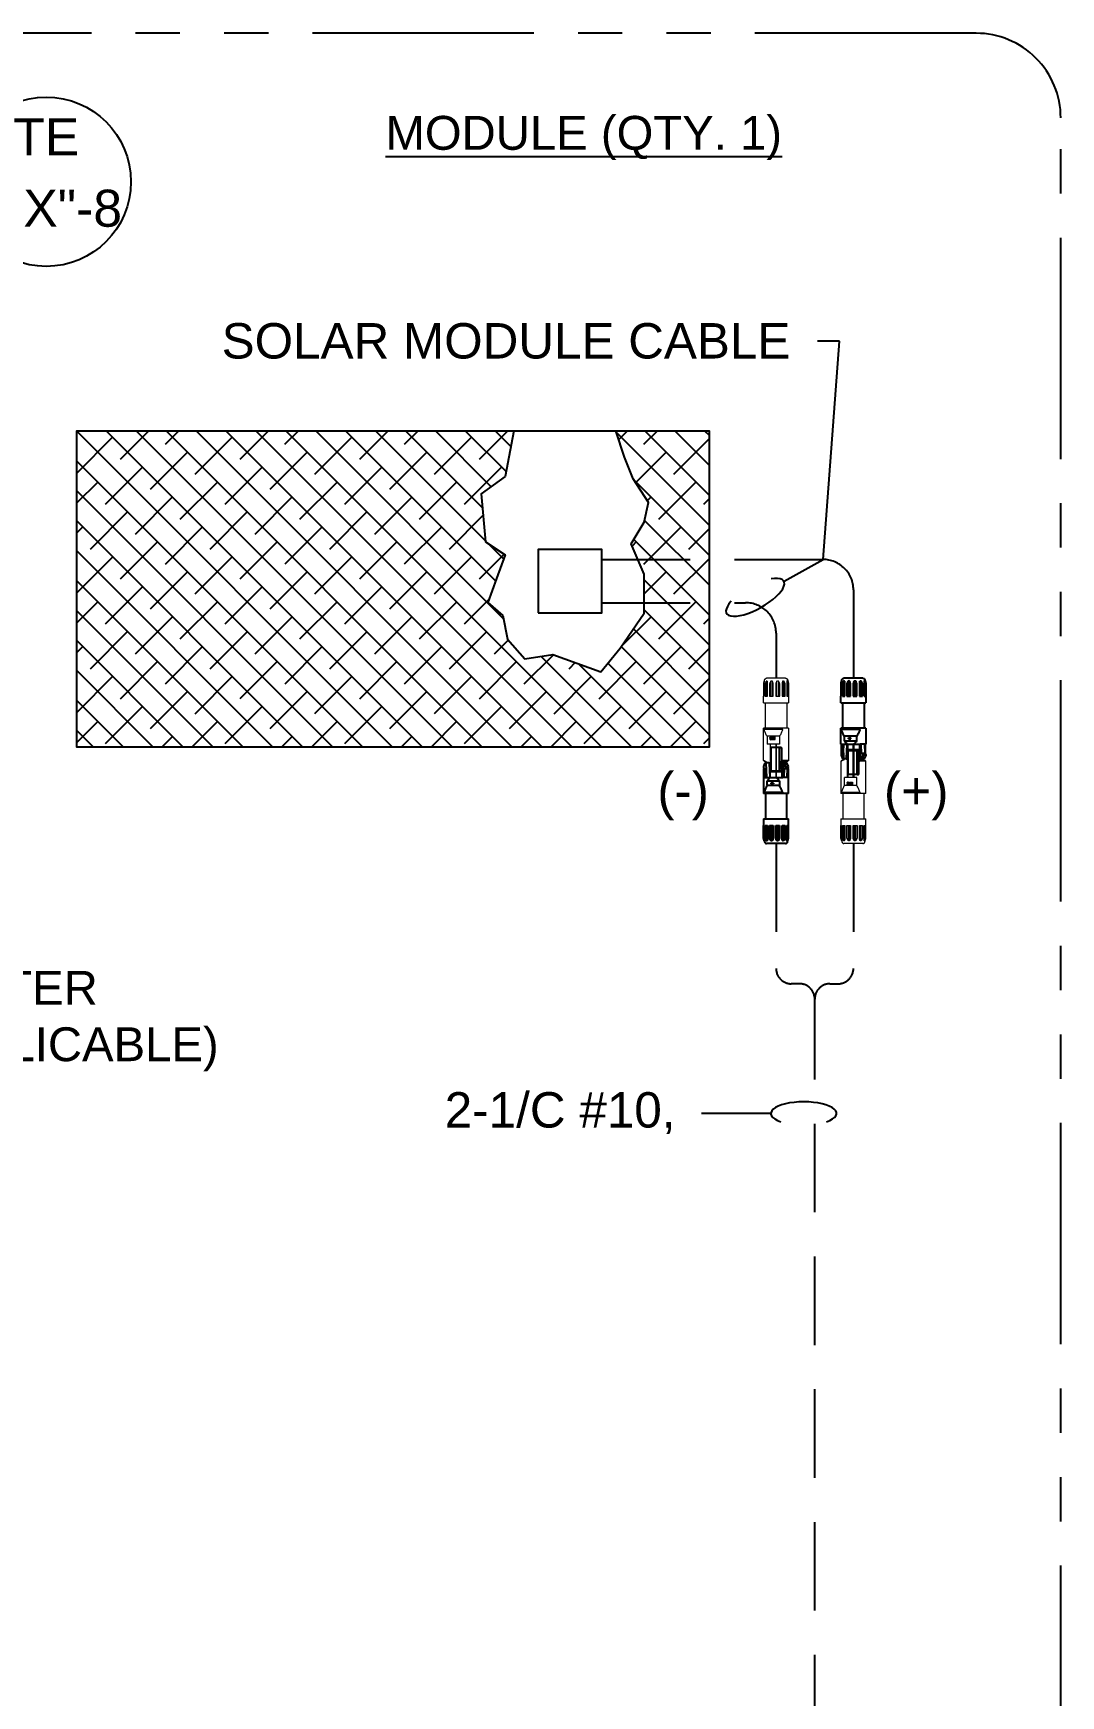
# Model space of a CAD drawing. Header units: feet. Extents: x -17 to 661, y -41 to 600.
# Drawn here: x 590.268 to 593.171, y 594.744 to 599.438 of the extents above; entities that cross this region are included whole.
import ezdxf
from ezdxf import colors
from ezdxf.entities.mleader import LeaderData, LeaderLine
from ezdxf.enums import TextEntityAlignment as Align
from ezdxf.math import Vec2, Vec3

# ---------------------------------------------------------------- set-up
doc = ezdxf.new("R2010")
doc.units = ezdxf.units.FT
doc.header["$MEASUREMENT"] = 0
doc.linetypes.add('HIDDEN', pattern=[0.375, 0.25, -0.125])
doc.linetypes.add('PHANTOM2', pattern=[1.25, 0.625, -0.125, 0.125, -0.125, 0.125, -0.125])
doc.layers.add('E-DETL-MET-COMBINED', color=7, linetype='Continuous')
doc.layers.add('G-ANNO-TEXT', color=1, linetype='Continuous')
doc.styles.add('NEI-A', font='arial.ttf')

# ---------------------------------------------------------------- blocks, each defined once
blk = doc.blocks.new('ELEMENT_TAG')
blk.add_circle((0, 0), 0.25)
at = {"style": 'NEI-A'}
for tag, p in [('INST_TYPE', (0, 0.078125)), ('TAG_NO.', (0, -0.078125))]:
    blk.add_attdef(tag, text='', height=0.109375, dxfattribs=at).set_placement(p, align=Align.MIDDLE_CENTER)
blk = doc.blocks.new('MC_CONN_FEMALE_LOCKING')
for p, q in [((0, 0.0141), (0, -0.0141)), ((0.0042, 0.0166), (0.0266, 0.0166)), ((0.0042, 0.0116), (0.0266, 0.0116)), ((0.0266, 0.0097), (0.0042, 0.0097)), ((0.0042, 0.0035), (0.0266, 0.0035)), ((0.0266, 0.0011), (0.0042, 0.0011)), ((0.0083, 0.0184), (0.0266, 0.0184)), ((0.0266, 0.018), (0.0083, 0.018)), ((0.0083, 0.0157), (0.0266, 0.0157)), ((0.0266, 0.0135), (0.0083, 0.0135)), ((0.0083, 0.0088), (0.0266, 0.0088)), ((0.0266, 0.0053), (0.0083, 0.0053)), ((0.0266, 0.0184), (0.0266, 0.0185)), ((0.0266, 0.0157), (0.0266, 0.018)), ((0.0266, 0.0088), (0.0266, 0.0135)), ((0.0266, -0.0005), (0.0266, 0.0053)), ((0.0364, -0.0185), (0.0364, 0.0185)), ((0.0738, 0.0185), (0.0738, -0.007)), ((0.0755, 0.0099), (0.0755, -0.018)), ((0.0923, 0.0051), (0.0856, 0.0051)), ((0.0856, 0.0051), (0.0856, -0.0134)), ((0.0923, -0.0134), (0.0923, 0.0051)), ((0.0974, 0.0185), (0.0974, 0.0099)), ((0.0974, 0.0164), (0.1112, 0.0169)), ((0.1117, 0.012), (0.0974, 0.0115)), ((0.0974, 0.0094), (0.0974, 0.0099)), ((0.0974, 0.0002), (0.0974, 0.0094)), ((0.0974, -0.0085), (0.0974, 0.0002)), ((0.1185, 0.0101), (0.0978, 0.0093)), ((0.1056, 0.0092), (0.1056, -0.0035)), ((0.1069, 0.0079), (0.1069, 0.0049)), ((0.1409, 0.0078), (0.1069, 0.0078)), ((0.1069, 0.0049), (0.1409, 0.0049)), ((0.1069, 0.0049), (0.1069, -0.0078)), ((0.1112, 0.0181), (0.1135, 0.0182)), ((0.1112, 0.0181), (0.1112, 0.0132)), ((0.1135, 0.0133), (0.1112, 0.0132)), ((0.1117, 0.012), (0.1112, 0.0132)), ((0.1135, 0.0133), (0.1135, 0.0182)), ((0.1135, 0.0182), (0.1191, 0.016)), ((0.1135, 0.0133), (0.1191, 0.0111)), ((0.1191, 0.016), (0.1191, 0.0155)), ((0.1191, 0.016), (0.1191, 0.0111)), ((0.1191, 0.0155), (0.1191, 0.0155)), ((0.1191, 0.0107), (0.1191, 0.0111)), ((0.0042, -0.0056), (0.0266, -0.0056)), ((0.0266, -0.0077), (0.0042, -0.0077)), ((0.0042, -0.0131), (0.0266, -0.0131)), ((0.0266, -0.0145), (0.0042, -0.0145)), ((0.0062, -0.0174), (0.0042, -0.0174)), ((0.0083, -0.0005), (0.0266, -0.0005)), ((0.0266, -0.0042), (0.0083, -0.0042)), ((0.0083, -0.0097), (0.0266, -0.0097)), ((0.0266, -0.0126), (0.0083, -0.0126)), ((0.0083, -0.0162), (0.0266, -0.0162)), ((0.0266, -0.0177), (0.0083, -0.0177)), ((0.0083, -0.0184), (0.0266, -0.0184)), ((0.0266, -0.0097), (0.0266, -0.0042)), ((0.0266, -0.0162), (0.0266, -0.0126)), ((0.0266, -0.0185), (0.0266, -0.0177)), ((0.0738, -0.007), (0.0738, -0.0185)), ((0.0856, -0.0134), (0.0923, -0.0134)), ((0.088, -0.0051), (0.0866, -0.0051)), ((0.0866, -0.0051), (0.0866, -0.0062)), ((0.088, -0.006), (0.0866, -0.006)), ((0.0866, -0.0062), (0.088, -0.0062)), ((0.0892, -0.0038), (0.088, -0.0038)), ((0.088, -0.0038), (0.088, -0.0051)), ((0.088, -0.006), (0.088, -0.0062)), ((0.088, -0.0062), (0.088, -0.0074)), ((0.0892, -0.0073), (0.088, -0.0073)), ((0.088, -0.0074), (0.0892, -0.0074)), ((0.0892, -0.0051), (0.0892, -0.0038)), ((0.0906, -0.0051), (0.0892, -0.0051)), ((0.0892, -0.006), (0.0892, -0.0062)), ((0.0906, -0.006), (0.0892, -0.006)), ((0.0892, -0.0074), (0.0892, -0.0062)), ((0.0892, -0.0062), (0.0906, -0.0062)), ((0.0906, -0.0062), (0.0906, -0.0051)), ((0.0974, -0.0177), (0.0974, -0.0085)), ((0.0974, -0.0164), (0.1117, -0.0169)), ((0.0974, -0.018), (0.0974, -0.0177)), ((0.0974, -0.018), (0.0974, -0.0185)), ((0.1185, -0.0101), (0.0978, -0.0093)), ((0.1185, -0.015), (0.0978, -0.0142)), ((0.1056, -0.0035), (0.1056, -0.0092)), ((0.1409, -0.0078), (0.1069, -0.0078)), ((0.1069, -0.0078), (0.1069, -0.0079)), ((0.1112, -0.0181), (0.1112, -0.0169)), ((0.1117, -0.0169), (0.1112, -0.0181)), ((0.1112, -0.0181), (0.1135, -0.0182)), ((0.1135, -0.0182), (0.1191, -0.016)), ((0.1191, -0.016), (0.1191, -0.0155))]:
    blk.add_line(p, q)
for centre, radius, start, end in [((0.0978, 0.0089), 0.000374, 89.7535, 178.4381), ((0.1185, 0.0107), 0.000562, 269.9223, 0.5325), ((0.0978, -0.0138), 0.000374, 181.5689, 270.2395), ((0.0978, -0.0089), 0.000405, 218.5215, 268.2026), ((0.1185, -0.0107), 0.000562, 1.7474, 90.0991), ((0.1185, -0.0155), 0.000562, 359.4673, 90.0824)]:
    blk.add_arc(centre, radius, start, end)
for points, knots in [([(0, 0.0141), (0, 0.0142), (0, 0.0145), (0.0001, 0.0148), (0.0002, 0.0152), (0.0004, 0.0156), (0.0006, 0.0159), (0.0009, 0.0162), (0.0012, 0.0164), (0.0015, 0.0166), (0.0018, 0.0168), (0.0021, 0.0169), (0.0022, 0.0169)], [0, 0, 0, 0, 0.10003, 0.200056, 0.300052, 0.400274, 0.500206, 0.600381, 0.700131, 0.799747, 0.900416, 1, 1, 1, 1]), ([(0.0042, 0.0166), (0.0041, 0.0165), (0.004, 0.0163), (0.004, 0.0162), (0.004, 0.0161)], [0, 0, 0, 0, 0.524472, 1, 1, 1, 1]), ([(0.004, 0.0161), (0.004, 0.016), (0.004, 0.0159), (0.0041, 0.0157), (0.0042, 0.0157)], [0, 0, 0, 0, 0.475615, 1, 1, 1, 1]), ([(0.0042, 0.0116), (0.0041, 0.0113), (0.004, 0.0109), (0.004, 0.0103), (0.0041, 0.0099), (0.0042, 0.0097)], [0, 0, 0, 0, 0.336885, 0.680979, 1, 1, 1, 1]), ([(0.0042, 0.0035), (0.0041, 0.0032), (0.004, 0.0027), (0.004, 0.0019), (0.0041, 0.0014), (0.0042, 0.0011)], [0, 0, 0, 0, 0.336036, 0.681911, 1, 1, 1, 1]), ([(0.0075, 0.0178), (0.0069, 0.0176), (0.0058, 0.0172), (0.0047, 0.0168), (0.0042, 0.0166)], [0, 0, 0, 0, 0.5016, 1, 1, 1, 1]), ([(0.0042, 0.0157), (0.0047, 0.0157), (0.0058, 0.0157), (0.0069, 0.0157), (0.0075, 0.0157)], [0, 0, 0, 0, 0.49604, 1, 1, 1, 1]), ([(0.0075, 0.0133), (0.0069, 0.013), (0.0058, 0.0125), (0.0047, 0.0119), (0.0042, 0.0116)], [0, 0, 0, 0, 0.500108, 1, 1, 1, 1]), ([(0.0042, 0.0097), (0.0047, 0.0095), (0.0058, 0.0092), (0.0069, 0.009), (0.0075, 0.0088)], [0, 0, 0, 0, 0.497114, 1, 1, 1, 1]), ([(0.0075, 0.0052), (0.0069, 0.0049), (0.0058, 0.0043), (0.0047, 0.0038), (0.0042, 0.0035)], [0, 0, 0, 0, 0.50019, 1, 1, 1, 1]), ([(0.0042, 0.0011), (0.0047, 0.0009), (0.0058, 0.0003), (0.0069, -0.0001), (0.0075, -0.0004)], [0, 0, 0, 0, 0.499075, 1, 1, 1, 1]), ([(0.0075, 0.0184), (0.0076, 0.0184), (0.0078, 0.0184), (0.008, 0.0184), (0.0082, 0.0184), (0.0083, 0.0184)], [0, 0, 0, 0, 0.351902, 0.72828, 1, 1, 1, 1]), ([(0.0083, 0.018), (0.0082, 0.018), (0.008, 0.018), (0.0077, 0.0179), (0.0076, 0.0179), (0.0075, 0.0178)], [0, 0, 0, 0, 0.366297, 0.738235, 1, 1, 1, 1]), ([(0.0075, 0.0157), (0.0076, 0.0157), (0.0078, 0.0157), (0.008, 0.0157), (0.0082, 0.0157), (0.0083, 0.0157)], [0, 0, 0, 0, 0.347897, 0.725651, 1, 1, 1, 1]), ([(0.0083, 0.0135), (0.0082, 0.0134), (0.008, 0.0134), (0.0077, 0.0134), (0.0076, 0.0133), (0.0075, 0.0133)], [0, 0, 0, 0, 0.361511, 0.733306, 1, 1, 1, 1]), ([(0.0075, 0.0088), (0.0076, 0.0088), (0.0078, 0.0088), (0.008, 0.0088), (0.0082, 0.0088), (0.0083, 0.0088)], [0, 0, 0, 0, 0.351229, 0.727839, 1, 1, 1, 1]), ([(0.0083, 0.0053), (0.0082, 0.0053), (0.008, 0.0053), (0.0077, 0.0052), (0.0076, 0.0052), (0.0075, 0.0052)], [0, 0, 0, 0, 0.361786, 0.733582, 1, 1, 1, 1]), ([(0.0755, 0.0099), (0.0755, 0.0099), (0.0755, 0.0099), (0.0756, 0.0098), (0.0757, 0.0096), (0.0759, 0.0095), (0.0761, 0.0094), (0.0762, 0.0094)], [0, 0, 0, 0, 0.075711, 0.179944, 0.364404, 0.835625, 1, 1, 1, 1]), ([(0.0762, 0.0094), (0.0778, 0.0087), (0.0801, 0.0077), (0.0833, 0.0063), (0.0849, 0.0055), (0.0856, 0.0051)], [0, 0, 0, 0, 0.500294, 0.750053, 1, 1, 1, 1]), ([(0.0923, 0.0051), (0.0928, 0.0048), (0.0937, 0.004), (0.095, 0.0029), (0.0961, 0.0018), (0.0969, 0.0009), (0.0973, 0.0005), (0.0974, 0.0002)], [0, 0, 0, 0, 0.249655, 0.499064, 0.749429, 0.874826, 1, 1, 1, 1]), ([(0.1419, 0.0064), (0.1419, 0.0065), (0.1419, 0.0067), (0.1419, 0.007), (0.1419, 0.0072), (0.1418, 0.0074), (0.1417, 0.0075), (0.1416, 0.0076), (0.1415, 0.0077), (0.1413, 0.0078), (0.1412, 0.0078), (0.1411, 0.0078), (0.141, 0.0078), (0.1409, 0.0078)], [0, 0, 0, 0, 0.184323, 0.369552, 0.431018, 0.494647, 0.57509, 0.669545, 0.75354, 0.803206, 0.860768, 0.942971, 1, 1, 1, 1]), ([(0.1409, 0.0049), (0.141, 0.0049), (0.1411, 0.0049), (0.1413, 0.005), (0.1414, 0.005), (0.1416, 0.0051), (0.1417, 0.0052), (0.1418, 0.0053), (0.1419, 0.0055), (0.1419, 0.0059), (0.1419, 0.0062), (0.1419, 0.0064)], [0, 0, 0, 0, 0.083046, 0.158085, 0.262935, 0.337098, 0.402233, 0.482349, 0.555826, 0.696592, 1, 1, 1, 1]), ([(0.1418, 0.0075), (0.1418, 0.0074), (0.1418, 0.0074), (0.1418, 0.0073), (0.1419, 0.0073), (0.1419, 0.0072), (0.1419, 0.0071), (0.1419, 0.007), (0.1419, 0.007), (0.1419, 0.0069), (0.1419, 0.0069)], [0, 0, 0, 0, 0.122148, 0.248297, 0.373015, 0.498504, 0.624821, 0.749092, 0.874878, 1, 1, 1, 1]), ([(0.1419, 0.0069), (0.1419, 0.0069), (0.1419, 0.0069), (0.1419, 0.0068), (0.1419, 0.0067), (0.1419, 0.0066), (0.1419, 0.0064), (0.1419, 0.0064)], [0, 0, 0, 0, 0.00679, 0.082907, 0.273787, 0.579512, 1, 1, 1, 1]), ([(0.1419, 0.0064), (0.1419, 0.0062), (0.1419, 0.006), (0.1419, 0.0055), (0.1419, 0.005), (0.1419, 0.0046), (0.1419, 0.0042), (0.1419, 0.0038), (0.1419, 0.0033), (0.1419, 0.0026), (0.1419, 0.002), (0.1419, 0.0013), (0.1419, 0.0006), (0.1419, -0.0001), (0.1419, -0.0007), (0.1419, -0.0014), (0.1419, -0.002), (0.1419, -0.0024), (0.1419, -0.0026)], [0, 0, 0, 0, 0.04231, 0.094742, 0.1573, 0.195082, 0.234864, 0.276646, 0.343067, 0.413996, 0.488015, 0.563526, 0.640518, 0.718997, 0.791295, 0.862229, 0.931799, 1, 1, 1, 1]), ([(0.0022, -0.0169), (0.0021, -0.0169), (0.0018, -0.0168), (0.0015, -0.0166), (0.0012, -0.0164), (0.0009, -0.0162), (0.0006, -0.0159), (0.0004, -0.0156), (0.0002, -0.0152), (0.0001, -0.0148), (0, -0.0145), (0, -0.0142), (0, -0.0141)], [0, 0, 0, 0, 0.099587, 0.200251, 0.299868, 0.399618, 0.499784, 0.599735, 0.699937, 0.799944, 0.899958, 1, 1, 1, 1]), ([(0.0042, -0.0056), (0.0041, -0.0057), (0.004, -0.0061), (0.004, -0.0065), (0.004, -0.0067)], [0, 0, 0, 0, 0.497099, 1, 1, 1, 1]), ([(0.004, -0.0067), (0.004, -0.0068), (0.004, -0.0072), (0.0041, -0.0076), (0.0042, -0.0077)], [0, 0, 0, 0, 0.495282, 1, 1, 1, 1]), ([(0.0042, -0.0131), (0.0041, -0.0133), (0.004, -0.0136), (0.004, -0.0141), (0.0041, -0.0144), (0.0042, -0.0145)], [0, 0, 0, 0, 0.338458, 0.679234, 1, 1, 1, 1]), ([(0.0042, -0.0171), (0.0041, -0.0171), (0.004, -0.0172), (0.004, -0.0174), (0.0041, -0.0174), (0.0042, -0.0174)], [0, 0, 0, 0, 0.383429, 0.631409, 1, 1, 1, 1]), ([(0.0075, -0.0043), (0.0069, -0.0045), (0.0058, -0.0049), (0.0047, -0.0053), (0.0042, -0.0056)], [0, 0, 0, 0, 0.501802, 1, 1, 1, 1]), ([(0.0042, -0.0077), (0.0047, -0.0081), (0.0058, -0.0087), (0.0069, -0.0092), (0.0075, -0.0095)], [0, 0, 0, 0, 0.499967, 1, 1, 1, 1]), ([(0.0075, -0.0127), (0.0069, -0.0127), (0.0058, -0.0129), (0.0047, -0.013), (0.0042, -0.0131)], [0, 0, 0, 0, 0.503684, 1, 1, 1, 1]), ([(0.0042, -0.0145), (0.0047, -0.0148), (0.0058, -0.0153), (0.0069, -0.0158), (0.0075, -0.0161)], [0, 0, 0, 0, 0.499236, 1, 1, 1, 1]), ([(0.0075, -0.0176), (0.0069, -0.0175), (0.0058, -0.0174), (0.0047, -0.0172), (0.0042, -0.0171)], [0, 0, 0, 0, 0.50356, 1, 1, 1, 1]), ([(0.0042, -0.0174), (0.0047, -0.0176), (0.0058, -0.0179), (0.0069, -0.0182), (0.0075, -0.0184)], [0, 0, 0, 0, 0.497318, 1, 1, 1, 1]), ([(0.0075, -0.0004), (0.0076, -0.0004), (0.0078, -0.0005), (0.008, -0.0005), (0.0082, -0.0005), (0.0083, -0.0005)], [0, 0, 0, 0, 0.358153, 0.732426, 1, 1, 1, 1]), ([(0.0083, -0.0042), (0.0082, -0.0042), (0.008, -0.0042), (0.0077, -0.0043), (0.0076, -0.0043), (0.0075, -0.0043)], [0, 0, 0, 0, 0.36689, 0.738863, 1, 1, 1, 1]), ([(0.0075, -0.0095), (0.0076, -0.0095), (0.0078, -0.0096), (0.008, -0.0097), (0.0082, -0.0097), (0.0083, -0.0097)], [0, 0, 0, 0, 0.36171, 0.7348, 1, 1, 1, 1]), ([(0.0083, -0.0126), (0.0082, -0.0126), (0.008, -0.0126), (0.0077, -0.0127), (0.0076, -0.0127), (0.0075, -0.0127)], [0, 0, 0, 0, 0.372008, 0.74421, 1, 1, 1, 1]), ([(0.0075, -0.0161), (0.0076, -0.0161), (0.0078, -0.0162), (0.008, -0.0162), (0.0082, -0.0162), (0.0083, -0.0162)], [0, 0, 0, 0, 0.358775, 0.732839, 1, 1, 1, 1]), ([(0.0083, -0.0177), (0.0082, -0.0177), (0.008, -0.0177), (0.0077, -0.0176), (0.0076, -0.0176), (0.0075, -0.0176)], [0, 0, 0, 0, 0.371694, 0.743882, 1, 1, 1, 1]), ([(0.0075, -0.0184), (0.0076, -0.0184), (0.0078, -0.0184), (0.008, -0.0184), (0.0082, -0.0184), (0.0083, -0.0184)], [0, 0, 0, 0, 0.3519, 0.728282, 1, 1, 1, 1]), ([(0.0755, -0.018), (0.0755, -0.018), (0.0755, -0.018), (0.0756, -0.0179), (0.0757, -0.0178), (0.076, -0.0178), (0.0761, -0.0177), (0.0762, -0.0177)], [0, 0, 0, 0, 0.031541, 0.109701, 0.285282, 0.808544, 1, 1, 1, 1]), ([(0.0856, -0.0134), (0.0849, -0.0138), (0.0833, -0.0145), (0.0802, -0.016), (0.0778, -0.017), (0.0762, -0.0177)], [0, 0, 0, 0, 0.24954, 0.499276, 1, 1, 1, 1]), ([(0.0974, -0.0085), (0.0973, -0.0087), (0.0969, -0.0092), (0.0961, -0.0101), (0.0951, -0.0111), (0.0937, -0.0123), (0.0928, -0.013), (0.0923, -0.0134)], [0, 0, 0, 0, 0.121887, 0.244534, 0.492906, 0.745645, 1, 1, 1, 1]), ([(0.1417, -0.0075), (0.1417, -0.0075), (0.1417, -0.0075), (0.1416, -0.0076), (0.1414, -0.0077), (0.1412, -0.0078), (0.1411, -0.0078), (0.141, -0.0078), (0.1409, -0.0078)], [0, 0, 0, 0, 0.056801, 0.266575, 0.453065, 0.690822, 0.873365, 1, 1, 1, 1]), ([(0.1419, -0.0069), (0.1419, -0.0069), (0.1419, -0.007), (0.1419, -0.007), (0.1419, -0.0071), (0.1419, -0.0072), (0.1419, -0.0073), (0.1418, -0.0073), (0.1418, -0.0074), (0.1418, -0.0074), (0.1418, -0.0075)], [0, 0, 0, 0, 0.125061, 0.250714, 0.374997, 0.501326, 0.626689, 0.751419, 0.874759, 1, 1, 1, 1]), ([(0.1419, -0.0026), (0.1419, -0.0029), (0.1419, -0.0034), (0.1419, -0.0041), (0.1419, -0.0047), (0.1419, -0.0051), (0.1419, -0.0054), (0.1419, -0.0057), (0.1419, -0.006), (0.1419, -0.0063), (0.1419, -0.0066), (0.1419, -0.0067), (0.1419, -0.0068), (0.1419, -0.0069), (0.1419, -0.0069)], [0, 0, 0, 0, 0.1834, 0.352569, 0.507508, 0.584771, 0.655787, 0.720526, 0.805907, 0.877192, 0.933172, 0.972439, 0.994995, 1, 1, 1, 1])]:
    blk.add_open_spline(points, degree=3, knots=knots)
for points in [[(0.0022, 0.0169), (0.0066, 0.0181)], [(0.0066, 0.0181), (0.0075, 0.0184)], [(0.0266, 0.0185), (0.0364, 0.0185)], [(0.0364, 0.0157), (0.0738, 0.0157)], [(0.0738, 0.0185), (0.0974, 0.0185)], [(0.0975, 0.0092), (0.1056, 0.0092)], [(0.1056, 0.0092), (0.1069, 0.0079)], [(0.1191, 0.0155), (0.1191, 0.0106)], [(0.0066, -0.0181), (0.0022, -0.0169)], [(0.0364, -0.0185), (0.0266, -0.0185)], [(0.0738, -0.0157), (0.0364, -0.0157)], [(0.0974, -0.0185), (0.0738, -0.0185)], [(0.1056, -0.0092), (0.0974, -0.0092)], [(0.1069, -0.0079), (0.1056, -0.0092)], [(0.1191, -0.0106), (0.1191, -0.0155)]]:
    blk.add_open_spline(points, degree=1)
blk = doc.blocks.new('MC_CONN_MALE_LOCKING')
at = {"lineweight": 15}
for p, q in [((-0.1465, 0.0099), (-0.1465, 0.0185)), ((-0.1465, 0.0094), (-0.1465, 0.0099)), ((-0.1465, 0.0094), (-0.1465, 0.0007)), ((-0.1465, 0.0007), (-0.0974, 0.0007)), ((-0.1465, -0.0002), (-0.1465, 0.0007)), ((-0.1337, 0.0099), (-0.1337, 0.0185)), ((-0.1337, 0.0097), (-0.1337, 0.0099)), ((-0.1337, 0.0094), (-0.1337, 0.0097)), ((-0.1337, 0.0061), (-0.1337, 0.0094)), ((-0.1337, 0.0061), (-0.1331, 0.0064)), ((-0.1232, 0.0061), (-0.1337, 0.0061)), ((-0.1331, 0.0096), (-0.1331, 0.0179)), ((-0.1331, 0.0144), (-0.1232, 0.0144)), ((-0.1331, 0.0064), (-0.1331, 0.0096)), ((-0.1232, 0.0165), (-0.1232, 0.0074)), ((-0.1232, 0.0074), (-0.1232, 0.0061)), ((-0.1213, 0.0185), (-0.1213, 0.0099)), ((-0.0856, 0.0051), (-0.0974, 0.0051)), ((-0.0974, 0.0051), (-0.0974, -0.0134)), ((-0.0856, 0.0051), (-0.0856, -0.0134)), ((-0.0755, 0.0099), (-0.0755, -0.018)), ((-0.0738, 0.0185), (-0.0738, -0.0185)), ((-0.0364, -0.007), (-0.0364, 0.0185)), ((-0.0266, 0.0184), (-0.0266, 0.0185)), ((-0.0083, 0.0184), (-0.0266, 0.0184)), ((-0.0266, 0.018), (-0.0083, 0.018)), ((-0.0266, 0.0157), (-0.0266, 0.018)), ((-0.0042, 0.0166), (-0.0266, 0.0166)), ((-0.0083, 0.0157), (-0.0266, 0.0157)), ((-0.0266, 0.0135), (-0.0083, 0.0135)), ((-0.0266, 0.0088), (-0.0266, 0.0135)), ((-0.0042, 0.0116), (-0.0266, 0.0116)), ((-0.0266, 0.0097), (-0.0042, 0.0097)), ((-0.0083, 0.0088), (-0.0266, 0.0088)), ((-0.0266, 0.0053), (-0.0083, 0.0053)), ((-0.0266, -0.0005), (-0.0266, 0.0053)), ((-0.0042, 0.0035), (-0.0266, 0.0035)), ((-0.0266, 0.0011), (-0.0042, 0.0011)), ((0, 0.0141), (0, -0.0141)), ((-0.0974, -0.0002), (-0.1465, -0.0002)), ((-0.1465, -0.0082), (-0.1465, -0.0002)), ((-0.1465, -0.0082), (-0.0974, -0.0082)), ((-0.1465, -0.009), (-0.1465, -0.0082)), ((-0.0974, -0.009), (-0.1465, -0.009)), ((-0.1465, -0.009), (-0.1465, -0.0177)), ((-0.1465, -0.018), (-0.1465, -0.0177)), ((-0.1465, -0.0185), (-0.1465, -0.018)), ((-0.1337, -0.0144), (-0.1232, -0.0144)), ((-0.1337, -0.0177), (-0.1337, -0.0144)), ((-0.1331, -0.0174), (-0.1337, -0.018)), ((-0.1337, -0.0179), (-0.1337, -0.0177)), ((-0.1337, -0.018), (-0.1337, -0.0179)), ((-0.1337, -0.0185), (-0.1337, -0.018)), ((-0.1331, -0.0174), (-0.1331, -0.0144)), ((-0.1331, -0.0179), (-0.1331, -0.0174)), ((-0.1232, -0.0144), (-0.1232, -0.0156)), ((-0.1232, -0.0156), (-0.1232, -0.0165)), ((-0.1213, -0.018), (-0.1213, -0.0185)), ((-0.0856, -0.0134), (-0.0974, -0.0134)), ((-0.0906, -0.0013), (-0.0866, -0.0013)), ((-0.0906, -0.0023), (-0.0906, -0.0013)), ((-0.0906, -0.0015), (-0.0866, -0.0015)), ((-0.0906, -0.0022), (-0.0881, -0.0022)), ((-0.0881, -0.0023), (-0.0906, -0.0023)), ((-0.0906, -0.0042), (-0.0906, -0.0031)), ((-0.0906, -0.0049), (-0.0881, -0.0049)), ((-0.0906, -0.0059), (-0.0906, -0.0049)), ((-0.0906, -0.0057), (-0.0891, -0.0057)), ((-0.0891, -0.0059), (-0.0906, -0.0059)), ((-0.0905, -0.0085), (-0.0905, -0.0087)), ((-0.09, -0.009), (-0.0891, -0.009)), ((-0.0891, -0.0057), (-0.0891, -0.0059)), ((-0.0891, -0.0086), (-0.0891, -0.0095)), ((-0.0891, -0.0093), (-0.0891, -0.009)), ((-0.0891, -0.0093), (-0.0891, -0.0095)), ((-0.089, -0.0035), (-0.089, -0.0037)), ((-0.0881, -0.0022), (-0.0881, -0.0023)), ((-0.0881, -0.0048), (-0.0881, -0.0049)), ((-0.0881, -0.0057), (-0.0866, -0.0057)), ((-0.0881, -0.0057), (-0.0881, -0.0059)), ((-0.0866, -0.0059), (-0.0881, -0.0059)), ((-0.088, -0.0094), (-0.088, -0.0086)), ((-0.088, -0.009), (-0.0872, -0.009)), ((-0.0867, -0.0085), (-0.0867, -0.0087)), ((-0.0866, -0.0013), (-0.0866, -0.0029)), ((-0.0866, -0.0044), (-0.0866, -0.0059)), ((-0.0364, -0.0185), (-0.0364, -0.007)), ((-0.0083, -0.0005), (-0.0266, -0.0005)), ((-0.0266, -0.0042), (-0.0083, -0.0042)), ((-0.0266, -0.0097), (-0.0266, -0.0042)), ((-0.0042, -0.0056), (-0.0266, -0.0056)), ((-0.0266, -0.0077), (-0.0042, -0.0077)), ((-0.0083, -0.0097), (-0.0266, -0.0097)), ((-0.0266, -0.0126), (-0.0083, -0.0126)), ((-0.0266, -0.0162), (-0.0266, -0.0126)), ((-0.0042, -0.0131), (-0.0266, -0.0131)), ((-0.0266, -0.0145), (-0.0042, -0.0145)), ((-0.0083, -0.0162), (-0.0266, -0.0162)), ((-0.0266, -0.0177), (-0.0083, -0.0177)), ((-0.0266, -0.0185), (-0.0266, -0.0177)), ((-0.0083, -0.0184), (-0.0266, -0.0184)), ((-0.0062, -0.0174), (-0.0042, -0.0174))]:
    blk.add_line(p, q, dxfattribs=at)
at = {"lineweight": 15, "flags": 128}
for points in [[(-0.0906, -0.0041), (-0.0893, -0.0044), (-0.0881, -0.0048)], [(-0.0881, -0.0049), (-0.0893, -0.0046), (-0.0906, -0.0042)], [(-0.0866, -0.0029), (-0.0878, -0.0033), (-0.089, -0.0037)], [(-0.089, -0.0037), (-0.0878, -0.004), (-0.0866, -0.0044)]]:
    blk.add_lwpolyline(points, dxfattribs=at)
at = {"lineweight": 15}
for centre, radius, start, end in [((-0.2476, 0.4734), 0.5017, 288.2403, 288.5313), ((-0.089, -0.0076), 0.00172, 235.1917, 265.5616), ((-0.2283, 0.4429), 0.4676, 287.3278, 287.6321), ((-0.0882, -0.0076), 0.00174, 278.7709, 304.6362)]:
    blk.add_arc(centre, radius, start, end, dxfattribs=at)
for points in [[(-0.1337, 0.0185), (-0.1465, 0.0185)], [(-0.1331, 0.0179), (-0.1337, 0.0185)], [(-0.1331, 0.0096), (-0.1337, 0.0097)], [(-0.1213, 0.0185), (-0.1232, 0.0165)], [(-0.1232, 0.0074), (-0.1215, 0.0094)], [(-0.0738, 0.0185), (-0.1213, 0.0185)], [(-0.0364, 0.0157), (-0.0738, 0.0157)], [(-0.0266, 0.0185), (-0.0364, 0.0185)], [(-0.0066, 0.0181), (-0.0075, 0.0184)], [(-0.0075, 0.0178), (-0.0042, 0.0166)], [(-0.0042, 0.0157), (-0.0075, 0.0157)], [(-0.0075, 0.0133), (-0.0042, 0.0116)], [(-0.0042, 0.0097), (-0.0075, 0.0088)], [(-0.0075, 0.0052), (-0.0042, 0.0035)], [(-0.0042, 0.0011), (-0.0075, -0.0004)], [(-0.0022, 0.0169), (-0.0066, 0.0181)], [(-0.0042, 0.0166), (-0.004, 0.0161)], [(-0.004, 0.0161), (-0.0042, 0.0157)], [(-0.1465, -0.0185), (-0.1337, -0.0185)], [(-0.1337, -0.0179), (-0.1331, -0.0174)], [(-0.1337, -0.0185), (-0.1331, -0.0179)], [(-0.1232, -0.0156), (-0.1215, -0.0177)], [(-0.1232, -0.0165), (-0.1213, -0.0185)], [(-0.1213, -0.0185), (-0.0738, -0.0185)], [(-0.0899, -0.0076), (-0.0899, -0.0078)], [(-0.0891, -0.009), (-0.0891, -0.0086)], [(-0.0873, -0.0078), (-0.0873, -0.0076)], [(-0.0738, -0.0157), (-0.0364, -0.0157)], [(-0.0364, -0.0185), (-0.0266, -0.0185)], [(-0.0075, -0.0043), (-0.0042, -0.0056)], [(-0.0042, -0.0077), (-0.0075, -0.0095)], [(-0.0075, -0.0127), (-0.0042, -0.0131)], [(-0.0042, -0.0145), (-0.0075, -0.0161)], [(-0.0075, -0.0176), (-0.0042, -0.0171)], [(-0.0066, -0.0181), (-0.0022, -0.0169)], [(-0.0042, -0.0056), (-0.004, -0.0067)], [(-0.004, -0.0067), (-0.0042, -0.0077)]]:
    blk.add_open_spline(points, degree=1, dxfattribs=at)
for points, knots in [([(-0.1213, 0.0099), (-0.1213, 0.0099), (-0.1213, 0.0098), (-0.1213, 0.0096), (-0.1214, 0.0095), (-0.1215, 0.0094), (-0.1215, 0.0094)], [0, 0, 0, 0, 0.234236, 0.453728, 0.841104, 1, 1, 1, 1]), ([(-0.0762, 0.0094), (-0.0778, 0.0087), (-0.0809, 0.0074), (-0.0841, 0.0059), (-0.0856, 0.0051)], [0, 0, 0, 0, 0.500323, 1, 1, 1, 1]), ([(-0.0755, 0.0099), (-0.0755, 0.0099), (-0.0755, 0.0099), (-0.0756, 0.0098), (-0.0757, 0.0096), (-0.0759, 0.0095), (-0.0761, 0.0094), (-0.0762, 0.0094)], [0, 0, 0, 0, 0.075721, 0.180211, 0.36466, 0.835604, 1, 1, 1, 1]), ([(-0.0075, 0.0184), (-0.0077, 0.0184), (-0.0079, 0.0184), (-0.0082, 0.0184), (-0.0083, 0.0184)], [0, 0, 0, 0, 0.727842, 1, 1, 1, 1]), ([(-0.0083, 0.018), (-0.0081, 0.018), (-0.0078, 0.0179), (-0.0076, 0.0179), (-0.0075, 0.0178)], [0, 0, 0, 0, 0.738055, 1, 1, 1, 1]), ([(-0.0075, 0.0157), (-0.0077, 0.0157), (-0.0079, 0.0157), (-0.0082, 0.0157), (-0.0083, 0.0157)], [0, 0, 0, 0, 0.72542, 1, 1, 1, 1]), ([(-0.0083, 0.0135), (-0.0081, 0.0134), (-0.0078, 0.0134), (-0.0076, 0.0133), (-0.0075, 0.0133)], [0, 0, 0, 0, 0.732809, 1, 1, 1, 1]), ([(-0.0075, 0.0088), (-0.0077, 0.0088), (-0.0079, 0.0088), (-0.0082, 0.0088), (-0.0083, 0.0088)], [0, 0, 0, 0, 0.727429, 1, 1, 1, 1]), ([(-0.0083, 0.0053), (-0.0081, 0.0053), (-0.0078, 0.0053), (-0.0076, 0.0052), (-0.0075, 0.0052)], [0, 0, 0, 0, 0.733106, 1, 1, 1, 1]), ([(-0.0042, 0.0116), (-0.0041, 0.0111), (-0.0039, 0.0105), (-0.0041, 0.0099), (-0.0042, 0.0097)], [0, 0, 0, 0, 0.679533, 1, 1, 1, 1]), ([(-0.0042, 0.0035), (-0.0041, 0.0029), (-0.0039, 0.0021), (-0.0041, 0.0014), (-0.0042, 0.0011)], [0, 0, 0, 0, 0.680959, 1, 1, 1, 1]), ([(0, 0.0141), (0, 0.0142), (0, 0.0146), (-0.0001, 0.015), (-0.0003, 0.0155), (-0.0006, 0.0159), (-0.0009, 0.0162), (-0.0013, 0.0165), (-0.0017, 0.0168), (-0.002, 0.0169), (-0.0022, 0.0169)], [0, 0, 0, 0, 0.125063, 0.250026, 0.374991, 0.500205, 0.624993, 0.750269, 0.874974, 1, 1, 1, 1]), ([(-0.1213, -0.018), (-0.1213, -0.018), (-0.1213, -0.018), (-0.1213, -0.0179), (-0.1214, -0.0178), (-0.1215, -0.0177), (-0.1215, -0.0177)], [0, 0, 0, 0, 0.133744, 0.328934, 0.783703, 1, 1, 1, 1]), ([(-0.0905, -0.0087), (-0.0906, -0.0084), (-0.0907, -0.0082), (-0.0907, -0.0076), (-0.0906, -0.0072), (-0.0905, -0.0069), (-0.0904, -0.0068)], [0, 0, 0, 0, 0.371874, 0.459463, 0.832611, 1, 1, 1, 1]), ([(-0.0907, -0.0077), (-0.0907, -0.0079), (-0.0906, -0.0082), (-0.0905, -0.0085), (-0.0905, -0.0085)], [0, 0, 0, 0, 0.810759, 1, 1, 1, 1]), ([(-0.0905, -0.0085), (-0.0904, -0.0086), (-0.0902, -0.0088), (-0.09, -0.009), (-0.09, -0.009)], [0, 0, 0, 0, 0.667278, 1, 1, 1, 1]), ([(-0.0891, -0.0095), (-0.0893, -0.0094), (-0.0896, -0.0094), (-0.0901, -0.0091), (-0.0904, -0.0089), (-0.0904, -0.0087), (-0.0905, -0.0087)], [0, 0, 0, 0, 0.325549, 0.634412, 0.931075, 1, 1, 1, 1]), ([(-0.0904, -0.0068), (-0.0903, -0.0067), (-0.09, -0.0063), (-0.0895, -0.006), (-0.0892, -0.0059), (-0.0891, -0.0059)], [0, 0, 0, 0, 0.383045, 0.781036, 1, 1, 1, 1]), ([(-0.0899, -0.0077), (-0.0899, -0.0077), (-0.0899, -0.0076), (-0.0899, -0.0074), (-0.0897, -0.0072), (-0.0896, -0.0071), (-0.0895, -0.007)], [0, 0, 0, 0, 0.034414, 0.349853, 0.680703, 1, 1, 1, 1]), ([(-0.0895, -0.0072), (-0.0896, -0.0072), (-0.0897, -0.0073), (-0.0899, -0.0076), (-0.0899, -0.0077), (-0.0899, -0.0078), (-0.0899, -0.0078)], [0, 0, 0, 0, 0.341237, 0.666263, 0.965545, 1, 1, 1, 1]), ([(-0.0899, -0.0078), (-0.0899, -0.0079), (-0.0899, -0.0081), (-0.0897, -0.0083), (-0.0894, -0.0085), (-0.0892, -0.0086), (-0.0891, -0.0086)], [0, 0, 0, 0, 0.232771, 0.473354, 0.729487, 1, 1, 1, 1]), ([(-0.0895, -0.007), (-0.0894, -0.0069), (-0.089, -0.0068), (-0.0884, -0.0068), (-0.088, -0.0069), (-0.0877, -0.007), (-0.0877, -0.007)], [0, 0, 0, 0, 0.287736, 0.582341, 0.874318, 1, 1, 1, 1]), ([(-0.0877, -0.0072), (-0.0878, -0.0071), (-0.0882, -0.0069), (-0.0888, -0.0069), (-0.0892, -0.007), (-0.0894, -0.0071), (-0.0895, -0.0072)], [0, 0, 0, 0, 0.28777, 0.582351, 0.874348, 1, 1, 1, 1]), ([(-0.0881, -0.0059), (-0.0879, -0.006), (-0.0875, -0.0061), (-0.087, -0.0065), (-0.0869, -0.0068), (-0.0868, -0.0068)], [0, 0, 0, 0, 0.404651, 0.798844, 1, 1, 1, 1]), ([(-0.088, -0.0086), (-0.0879, -0.0085), (-0.0877, -0.0085), (-0.0874, -0.0083), (-0.0873, -0.008), (-0.0873, -0.0079), (-0.0873, -0.0078)], [0, 0, 0, 0, 0.284382, 0.55564, 0.818135, 1, 1, 1, 1]), ([(-0.0867, -0.0087), (-0.0868, -0.0088), (-0.087, -0.0091), (-0.0875, -0.0093), (-0.0878, -0.0094), (-0.088, -0.0094)], [0, 0, 0, 0, 0.329496, 0.682361, 1, 1, 1, 1]), ([(-0.0877, -0.007), (-0.0876, -0.0071), (-0.0874, -0.0072), (-0.0873, -0.0074), (-0.0873, -0.0076), (-0.0873, -0.0077), (-0.0873, -0.0077)], [0, 0, 0, 0, 0.341346, 0.666157, 0.965283, 1, 1, 1, 1]), ([(-0.0873, -0.0078), (-0.0873, -0.0078), (-0.0873, -0.0077), (-0.0873, -0.0075), (-0.0875, -0.0073), (-0.0876, -0.0072), (-0.0877, -0.0072)], [0, 0, 0, 0, 0.034698, 0.35003, 0.680911, 1, 1, 1, 1]), ([(-0.0872, -0.009), (-0.0871, -0.0089), (-0.0869, -0.0088), (-0.0868, -0.0086), (-0.0867, -0.0085)], [0, 0, 0, 0, 0.69105, 1, 1, 1, 1]), ([(-0.0868, -0.0068), (-0.0867, -0.0071), (-0.0865, -0.0074), (-0.0865, -0.008), (-0.0866, -0.0084), (-0.0867, -0.0086), (-0.0867, -0.0087)], [0, 0, 0, 0, 0.383783, 0.542833, 0.917129, 1, 1, 1, 1]), ([(-0.0867, -0.0085), (-0.0866, -0.0083), (-0.0865, -0.008), (-0.0865, -0.0077), (-0.0865, -0.0077)], [0, 0, 0, 0, 0.818348, 1, 1, 1, 1]), ([(-0.0856, -0.0134), (-0.0841, -0.0142), (-0.081, -0.0156), (-0.0778, -0.017), (-0.0762, -0.0177)], [0, 0, 0, 0, 0.499249, 1, 1, 1, 1]), ([(-0.0755, -0.018), (-0.0755, -0.018), (-0.0755, -0.018), (-0.0756, -0.0179), (-0.0757, -0.0178), (-0.076, -0.0178), (-0.0761, -0.0177), (-0.0762, -0.0177)], [0, 0, 0, 0, 0.031592, 0.110091, 0.285672, 0.808544, 1, 1, 1, 1]), ([(-0.0075, -0.0004), (-0.0077, -0.0004), (-0.0079, -0.0005), (-0.0082, -0.0005), (-0.0083, -0.0005)], [0, 0, 0, 0, 0.731686, 1, 1, 1, 1]), ([(-0.0083, -0.0042), (-0.0081, -0.0042), (-0.0078, -0.0042), (-0.0076, -0.0043), (-0.0075, -0.0043)], [0, 0, 0, 0, 0.738718, 1, 1, 1, 1]), ([(-0.0075, -0.0095), (-0.0077, -0.0096), (-0.0079, -0.0097), (-0.0082, -0.0097), (-0.0083, -0.0097)], [0, 0, 0, 0, 0.733917, 1, 1, 1, 1]), ([(-0.0083, -0.0126), (-0.0081, -0.0126), (-0.0078, -0.0126), (-0.0076, -0.0127), (-0.0075, -0.0127)], [0, 0, 0, 0, 0.744402, 1, 1, 1, 1]), ([(-0.0075, -0.0161), (-0.0077, -0.0161), (-0.0079, -0.0162), (-0.0082, -0.0162), (-0.0083, -0.0162)], [0, 0, 0, 0, 0.732073, 1, 1, 1, 1]), ([(-0.0083, -0.0177), (-0.0081, -0.0177), (-0.0078, -0.0177), (-0.0076, -0.0176), (-0.0075, -0.0176)], [0, 0, 0, 0, 0.744043, 1, 1, 1, 1]), ([(-0.0075, -0.0184), (-0.0077, -0.0184), (-0.0079, -0.0184), (-0.0082, -0.0184), (-0.0083, -0.0184)], [0, 0, 0, 0, 0.72784, 1, 1, 1, 1]), ([(-0.0042, -0.0174), (-0.0047, -0.0176), (-0.0058, -0.0179), (-0.0069, -0.0182), (-0.0075, -0.0184)], [0, 0, 0, 0, 0.497343, 1, 1, 1, 1]), ([(-0.0042, -0.0131), (-0.0041, -0.0134), (-0.0039, -0.0139), (-0.0041, -0.0144), (-0.0042, -0.0145)], [0, 0, 0, 0, 0.676817, 1, 1, 1, 1]), ([(-0.0042, -0.0171), (-0.0041, -0.0172), (-0.004, -0.0173), (-0.0041, -0.0174), (-0.0042, -0.0174)], [0, 0, 0, 0, 0.603484, 1, 1, 1, 1]), ([(-0.0022, -0.0169), (-0.002, -0.0169), (-0.0017, -0.0168), (-0.0013, -0.0165), (-0.0009, -0.0162), (-0.0006, -0.0159), (-0.0003, -0.0155), (-0.0001, -0.015), (0, -0.0146), (0, -0.0142), (0, -0.0141)], [0, 0, 0, 0, 0.125029, 0.249733, 0.375002, 0.499798, 0.625012, 0.749986, 0.874938, 1, 1, 1, 1])]:
    blk.add_open_spline(points, degree=3, knots=knots, dxfattribs=at)
blk = doc.blocks.new('Equipment Callout Arrowhead .75')
at = {"color": 0}
blk.add_ellipse((-0.248, 0), major_axis=(0.743, 0), ratio=0.350959, start_param=-0.80282, end_param=3.944413, dxfattribs=at)

msp = doc.modelspace()

# ---------------------------------------------------------------- hatches: boundary and pattern name
at = {"layer": 'E-DETL-MET-COMBINED'}
h = msp.add_hatch(dxfattribs=at)
h.set_pattern_fill('ANSI38', color=8, scale=0.478138, angle=90)
h.set_pattern_definition([(135, (564.16279, 577.46273), (-0.04226185, -0.04226185), []), (225, (564.16279, 577.46273), (-0.04226185, -0.12678554), [0.1494182, -0.0896509])])
h.paths.add_polyline_path([(590.3905, 597.7575), (590.3905, 598.3158), (591.6256, 598.3158), (591.6011, 598.1864), (591.5336, 598.1374), (591.5458, 598.0026), (591.6011, 597.9658), (591.5765, 597.8984), (591.552, 597.831), (591.5949, 597.7943), (591.6072, 597.7269), (591.6563, 597.6717), (591.736, 597.684), (591.871, 597.635), (591.9262, 597.7023), (591.9937, 597.8004), (591.9937, 597.9107), (591.9569, 597.9964), (591.9937, 598.0577), (592.0059, 598.1129), (591.963, 598.1803), (591.9385, 598.2415), (591.9139, 598.3158), (592.1773, 598.3158), (592.1773, 597.4224), (590.3905, 597.4224)])

# ---------------------------------------------------------------- linework, layer by layer
at = {"layer": 'E-DETL-MET-COMBINED', "color": 153, "linetype": 'PHANTOM2'}
msp.add_lwpolyline([(593.1709, 590.7361), (593.1709, 599.1994, 0.414214), (592.9319, 599.4385), (585.1572, 599.4385, 0.414214), (584.9181, 599.1994), (584.9181, 590.7361, 0.414214), (585.1572, 590.4971), (592.9319, 590.4971, 0.414214)], format="xyb", close=True, dxfattribs=at)
at = {"layer": 'E-DETL-MET-COMBINED', "color": 8, "flags": 128}
msp.add_lwpolyline([(590.3905, 598.3158), (591.6256, 598.3158), (591.6011, 598.1864), (591.5336, 598.1374), (591.5458, 598.0026), (591.6011, 597.9658), (591.5765, 597.8984), (591.552, 597.831), (591.5949, 597.7943), (591.6072, 597.7269), (591.6563, 597.6717), (591.736, 597.684), (591.871, 597.635), (591.9262, 597.7023), (591.9937, 597.8004), (591.9937, 597.9107), (591.9569, 597.9964), (591.9937, 598.0577), (592.0059, 598.1129), (591.963, 598.1803), (591.9385, 598.2415), (591.9139, 598.3158), (592.1773, 598.3158), (592.1773, 597.4224), (590.3905, 597.4224), (590.3905, 598.3158)], dxfattribs=at)
at = {"layer": 'E-DETL-MET-COMBINED', "color": 41}
msp.add_lwpolyline([(590.3905, 597.4224), (590.3905, 598.3158), (592.1773, 598.3158), (592.1773, 597.4224)], close=True, dxfattribs=at)
at = {"layer": 'E-DETL-MET-COMBINED', "color": 44}
msp.add_lwpolyline([(591.6946, 597.8017), (591.8739, 597.8017), (591.8739, 597.981), (591.6946, 597.981)], close=True, dxfattribs=at)
at = {"layer": 'E-DETL-MET-COMBINED', "color": 4, "linetype": 'HIDDEN'}
for points in [[(591.8739, 597.9524), (592.4992, 597.9524, -0.414214), (592.5852, 597.8664), (592.5852, 597.6169)], [(591.8739, 597.8303), (592.2805, 597.8303, -0.414214), (592.3666, 597.7442), (592.3665, 597.6169)], [(592.4758, 596.7111, 0.414214), (592.4327, 596.7542), (592.4095, 596.7542, -0.414214), (592.3665, 596.7972)], [(592.4758, 596.7111, -0.414214), (592.5188, 596.7542), (592.5421, 596.7542, 0.414214), (592.5851, 596.7972)], [(591.7586, 591.6722), (591.7586, 591.6089, 0.414214), (591.8446, 591.5228), (592.3897, 591.5228, 0.414214), (592.4758, 591.6089), (592.4758, 596.7111)]]:
    msp.add_lwpolyline(points, format="xyb", dxfattribs=at)
for points in [[(592.3665, 597.1504), (592.3665, 596.7972)], [(592.5851, 597.1504), (592.5851, 596.7972)]]:
    msp.add_lwpolyline(points, dxfattribs=at)

# ---------------------------------------------------------------- block references
at = {"layer": 'E-DETL-MET-COMBINED', "yscale": 1.912552836496572, "zscale": 1.912552836496572, "rotation": 270}
for name, p, xscale in [('MC_CONN_MALE_LOCKING', (592.3666, 597.6169), -1.912552836496572), ('MC_CONN_FEMALE_LOCKING', (592.585, 597.6169), 1.912552836496572), ('MC_CONN_MALE_LOCKING', (592.5851, 597.1504), 1.912552836496572), ('MC_CONN_FEMALE_LOCKING', (592.3665, 597.1504), -1.912552836496572)]:
    msp.add_blockref(name, p, dxfattribs=dict(at, xscale=xscale))
at = {"layer": 'G-ANNO-TEXT'}
ref = msp.add_blockref('ELEMENT_TAG', (590.3044, 599.0191), dxfattribs=dict(at, xscale=0.9562764182482858, yscale=0.9562764182482858, zscale=0.9562764182482858))
ref.add_attrib('INST_TYPE', 'TE', dxfattribs={"layer": '0', "height": 0.10459, "style": 'NEI-A'}).set_placement((590.3044, 599.0938), align=Align.CENTER)
ref.add_attrib('TAG_NO.', '"XX"-8', dxfattribs={"layer": '0', "height": 0.10459, "style": 'NEI-A'}).set_placement((590.3044, 598.9444), align=Align.MIDDLE)

# ---------------------------------------------------------------- texts
at = {"layer": 'E-DETL-MET-COMBINED', "char_height": 0.10459, "width": 0.188317, "attachment_point": 5, "style": 'NEI-A'}
for s, insert in [('(-)', (592.1039, 597.2837)), ('(+)', (592.7625, 597.2837))]:
    msp.add_mtext(s, dxfattribs=dict(at, insert=insert))
at = {"layer": 'G-ANNO-TEXT', "char_height": 0.095628, "width": 1.860542, "attachment_point": 4, "style": 'NEI-A'}
for s, insert in [('\\A1;{\\LMODULE (QTY. 1)}', (591.2628, 599.1428)), ('\\A1;\\pt1.7213;INCLINOMETER\\P(WHEN APPLICABLE)', (589.4407, 596.6487))]:
    msp.add_mtext(s, dxfattribs=dict(at, insert=insert))

# ---------------------------------------------------------------- leaders
at = {"layer": 'G-ANNO-TEXT'}
ml = msp.add_multileader_mtext('Standard', dxfattribs=at)
ml.set_content('SOLAR MODULE CABLE', color=256, style='NEI-A')
ml.set_leader_properties()
ml.set_arrow_properties(name='Equipment Callout Arrowhead .75')
ml.build(insert=Vec2(0, 0))
ml.multileader.update_dxf_attribs({"dogleg_length": 0.0625, "arrow_head_size": 0.125})
ctx = ml.context
ctx.base_point, ctx.char_height, ctx.arrow_head_size, ctx.landing_gap_size, ctx.plane_origin = Vec3(590.71, 598.569), 0.1, 0.125, 0.09, Vec3(591.7472, 599.3519)
notes = []
notes.append((ctx, [(0, (1, 1, 0), (592.5457, 598.569), (-1, 0), 0.0625, [(3, [(592.2805, 597.8303), (592.4992, 597.9524)], 0, [])])]))
ctx.mtext.insert, ctx.mtext.flow_direction = Vec3(590.8, 598.6199), 5
ml = msp.add_multileader_mtext('Standard', dxfattribs=at)
ml.set_content('2-1/C #10, ', color=256, style='NEI-A')
ml.set_leader_properties()
ml.set_arrow_properties(name='Equipment Callout Arrowhead .75')
ml.build(insert=Vec2(0, 0))
ml.multileader.update_dxf_attribs({"dogleg_length": 0.0625, "arrow_head_size": 0.125})
ctx = ml.context
ctx.base_point, ctx.char_height, ctx.arrow_head_size, ctx.landing_gap_size, ctx.plane_origin = Vec3(591.3402, 596.3882), 0.1, 0.125, 0.09, Vec3(591.7255, 597.1712)
notes.append((ctx, [(0, (1, 1, 0), (592.2185, 596.3882), (-1, 0), 0.0625, [(3, [(592.4758, 596.3882)], 0, [])])]))
ctx.mtext.insert, ctx.mtext.width, ctx.mtext.flow_direction = Vec3(591.4302, 596.4481), 0.901334, 5
for ctx, leaders in notes:
    for number, flags, end, landing, length, lines in leaders:
        leader = LeaderData()
        leader.index, (leader.has_last_leader_line, leader.has_dogleg_vector, leader.attachment_direction) = number, flags
        leader.last_leader_point, leader.dogleg_vector, leader.dogleg_length = Vec3(end), Vec3(landing), length
        for number, points, colour, breaks in lines:
            line = LeaderLine()
            line.index, line.vertices, line.color, line.breaks = number, Vec3.list(points), colors.encode_raw_color(colour), breaks
            leader.lines.append(line)
        ctx.leaders.append(leader)

doc.saveas('drawing.dxf')
